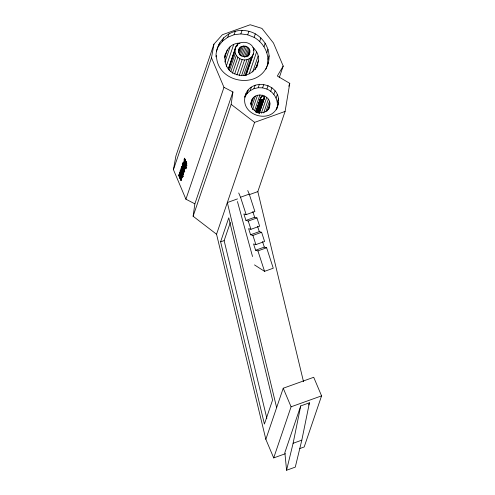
<?xml version="1.0" encoding="UTF-8"?>
<svg xmlns="http://www.w3.org/2000/svg" width="495" height="495" viewBox="0 0 495 495"><rect width="100%" height="100%" fill="white"/><g stroke="black" fill="none" stroke-linecap="round" stroke-linejoin="round"><path stroke-width="0.74" d="M263.959 99.173C255.921 101.735 264.738 90.993 263.959 99.173L259.269 112.953M239.079 48.986C235.756 56.127 248.601 60.099 249.839 52.303C251.002 44.94 238.782 43.622 238.336 51.171M184.629 168.43L182.698 163.833L184.845 169.129L184.431 167.595M269.701 105.98C272.386 94.774 253.638 90.325 251.268 101.723C248.583 112.928 267.331 117.377 269.701 105.98L268.717 108.881M179.92 177.965L179.821 177.556M215.962 56.876C215.87 39.569 232.025 26.798 248.892 31.315C263.458 34.799 273.37 51.69 267.232 65.804L267.937 59.282L269.132 55.786M228.517 69.807L234.958 50.867C234.717 37.589 256.899 40.807 253.514 53.404L246.083 75.252M285.312 453.742L273.698 457.912L265.846 439.331L216.55 234.246L193.118 216.253L194.869 203.822L232.928 91.952L223.975 87.337L211.489 57.785L213.951 44.148L222.385 34.737L250.198 24.75L261.935 28.413L273.469 43.022L283.208 66.07L279.223 77.771M193.118 216.253L231.177 104.383L232.928 91.952M257.734 191.862L285.095 111.425L289.773 83.346L277.324 76.013L283.208 66.07M240.019 43.084C221.81 43.207 219.557 69.814 236.61 74.448C252.728 80.642 266.681 58.769 252.871 47.576M194.869 203.822L185.916 199.207L173.429 169.655L175.892 156.018L213.951 44.148M286.568 470.25L293.102 443.285L300.725 405.925L309.437 402.8L301.814 440.16L295.28 467.125L286.568 470.25L284.866 452.541L300.725 405.925M245.996 93.71C236.987 115.706 274.725 126.578 278.481 102.948C281.154 82.578 248.837 76.744 244.802 97.206L246.999 93.605L248.187 90.109M276.352 109.822L278.481 102.948M173.429 169.655L211.489 57.785M216.501 51.109L219.601 42.892M218.406 46.388L222.441 41.19L223.635 37.694M181.059 168.114L183.367 173.473M181.609 166.499L183.942 171.771M182.203 164.755L184.511 170.113M184.227 158.808L186.949 165.472M180.978 168.795L181.288 169.408M181.789 166.413L182.098 167.025M183.633 160.999L183.942 161.611M179.029 175.935L179.895 177.618M182.921 164.476L183.565 165.992M184.585 160.924L184.097 159.668L186.244 165.008L186.095 164.253M179.858 175.063L181.523 178.893M181.541 170.119L183.187 174.005M182.352 167.743L183.992 171.629M182.513 167.267L184.245 170.886M183.936 163.084L185.6 166.908M185.198 164.34L185.953 166.072L184.381 161.772L185.705 165.429L185.415 164.847M179.933 176.065L179.728 175.453L179.926 175.923M184.425 162.867L184.264 162.125L185.309 164.705M182.383 169.476C180.644 164.55 184.109 174.37 183.243 171.078M222.441 41.19L227.78 37.218L228.975 33.722M182.624 170.051L182.971 170.54M183.806 166.567L184.27 167.322M184.456 165.033L183.558 163.127M180.149 178.59L178.819 175.273L180.966 180.52M180.687 177.136L181.448 179.227L181.38 178.782M182.531 171.715L183.323 173.801L181.615 169.729L182.383 171.357M183.082 170.101L183.082 170.8M184.691 165.59L184.579 165.905L183.237 162.249L185.421 167.428M182.098 174.983L182.513 175.972M181.077 178.973L181.257 179.92L180.168 177.142M181.151 179.97L179.45 176.084L179.623 176.727M181.665 178.466L179.592 172.953L181.758 178.194L179.784 174.005M183.206 173.943L181.455 170.2L181.628 170.843M184.016 171.567L183.899 171.913L181.628 166.444M184.177 171.097L183.93 170.88L184.097 171.511L182.395 167.397L182.717 168.343M184.623 169.779L183.503 167.118M185.662 166.716L184.505 163.969M186.095 165.448L185.031 162.923M224.414 56.733L225.404 53.831M224.532 58.014L227.242 50.051M227.78 37.218L234.061 34.73L235.255 31.235M224.891 62.098L230.064 46.883M226.277 66.281L233.671 44.55M228.288 68.935L235.224 48.541M228.678 68.23L236.115 46.381M234.061 34.73L240.855 33.914L242.043 30.418M236.833 46.109L237.817 43.214M237.068 45.985L237.563 44.531M229.389 70.68L235.335 53.2L234.958 50.867M185.916 199.207L223.975 87.337M230.874 71.41L236.325 55.384L235.335 53.2M238.355 52.173L239.84 47.805M238.918 52.687L240.904 46.864M232.415 73.291L237.866 57.265L236.325 55.384M239.221 54.964L242.191 46.221M240.403 55.397L243.62 45.93M240.855 33.914L247.698 34.811L248.892 31.315M234.642 74.015L239.846 58.719L237.866 57.265M241.628 56.201L245.099 46.004M243.045 56.634L246.516 46.437M236.938 74.937L242.142 59.641C246.819 60.947 252.277 58.224 253.514 53.404M244.307 57.408L247.778 47.211M239.376 75.271L244.579 59.975M245.823 56.999L248.799 48.256M247.036 56.795L249.511 49.512M267.937 59.282C267.492 50.15 262.01 41.865 254.127 37.366L255.315 33.87M248.131 55.991L249.87 50.892M241.56 75.723L247.011 59.697M248.601 55.947L249.839 52.303M243.559 75.574L249.257 58.825M253.267 50.682L254.009 48.51M244.982 75.624L251.175 57.414M245.935 75.228L252.623 55.564M259.702 41.407L260.89 37.911M249.177 73.774L256.571 52.043M252.691 71.992L258.112 56.053M255.321 69.696L258.526 60.279M256.8 67.32L257.79 64.424M264.039 46.654L265.227 43.158M246.999 93.605L250.111 90.703L251.305 87.207M250.111 90.703L253.935 88.698L255.123 85.202M266.848 52.755L268.043 49.259M250.6 103.876L252.079 99.526M250.996 104.878L253.459 97.633M251.627 107.025L255.321 96.16M253.935 88.698L258.198 87.726L259.392 84.23M252.605 109.698L257.536 95.207M254.529 110.787L259.949 94.848M258.198 87.726L262.622 87.85L263.81 84.354M255.797 111.777L260.729 97.274M255.915 111.499L260.976 96.872M255.915 111.969L260.599 98.189M256.391 111.059L261.082 97.28M256.039 112.427L260.723 98.647M256.528 112.117L260.97 99.068M261.904 96.55L262.399 95.102M256.874 112.464L261.317 99.408M257.301 112.712L261.737 99.662M257.771 112.854L262.214 99.798M216.55 234.246L254.609 122.37L285.095 111.425M258.266 112.872L262.709 99.817M258.743 112.767L263.179 99.712M277.293 106.444C278.196 99.105 273.599 91.934 266.904 89.069L268.092 85.573M259.027 112.625L264.72 95.95M258.922 113.268L263.606 99.495M259.157 113.083L264.336 97.855M259.269 113.281L264.33 98.326M261.329 113.275L266.749 97.342M270.74 91.29L271.928 87.794M263.674 112.934L268.358 99.173M220.609 241.801L228.764 217.837L272.572 400.078L264.417 424.048L220.609 241.801L224.136 240.657L230.317 222.503M265.976 111.462L269.422 101.32M267.418 110.886L269.88 103.647M268.401 109.624L268.89 108.176M273.884 94.372L275.072 90.876M276.111 98.097L277.299 94.601M277.274 102.218L278.462 98.722M276.878 108.399L277.355 107M288.777 86.272L289.773 83.346M265.846 439.331L283.233 388.229L313.719 377.283L321.571 395.864L304.184 446.966L299.828 448.532M273.698 457.912L291.079 406.803L283.233 388.229M308.694 404.984L309.437 402.8M268.42 62.308C261.249 90.56 216.903 83.896 216.439 55.477M265.871 69.176L266.96 66.478M238.726 192.976L240.533 197.227L249.245 194.102L254.876 211.495L246.17 214.626L243.849 213.97L245.941 220.417L248.255 221.073L256.967 217.949L259.64 226.184L250.928 229.309L248.608 228.653L250.588 234.76L252.908 235.416L261.614 232.291L264.596 241.48L255.884 244.604L253.564 243.955L255.599 250.235L257.92 250.891L266.632 247.766L273.259 268.216L264.547 271.34L254.486 264.905M237.495 198.903L227.335 202.548L276.631 407.639M249.109 194.733L257.821 191.602L303.503 381.67M245.941 220.417L254.653 217.293L256.967 217.949M250.588 234.76L259.3 231.635L261.614 232.291M255.599 250.235L264.311 247.11L266.632 247.766M291.079 406.803L321.571 395.864M293.102 443.285L301.814 440.16M262.622 87.85L266.904 89.069M247.698 34.811L254.127 37.366M239.846 58.719L242.142 59.641M231.177 104.383L254.609 122.37M185.173 166.53L184.35 164.192M185.396 167.062L183.849 163.164L184.01 163.777M185.198 161.846C182.754 155.925 186.046 163.443 184.864 161.048M184.264 164.105L184.103 163.802L184.245 164.328M180.236 174.209L180.626 174.952L179.833 173.126L181.684 177.513L180.749 175.36L181.3 176.449M183.348 164.229L182.841 163.158L185.099 168.572L183.416 164.272M183.385 166.945L182.896 165.936L183.472 167.155M182.884 168.405L182.661 167.966L182.717 168.337M181.795 171.604L181.306 170.596L183.026 174.71L181.442 170.41L183.039 174.438M180.025 176.814L179.537 175.805L180.112 177.018M184.932 162.793L184.647 162.199L184.796 162.756M185.322 160.498L185.681 161.197L184.715 158.926L185.916 161.778L185.798 161.321C189.406 170.478 182.179 152.07 185.186 160.293M183.156 170.8L183.874 172.186L182.141 168.114L182.933 169.742M180.508 173.962C179.246 171.01 180.984 175.83 180.848 174.766M185.285 160.609L184.394 158.703L185.179 160.881M184.845 161.123C182.562 155.22 188.044 167.947 185.743 163.282M185.842 163.096L185.291 162.007L186.225 164.161L184.981 161.085M181.201 176.635L181.906 178.033L180.44 174.438M185.142 163.294L184.388 161.562L184.567 162.205M184.697 164.526L183.942 162.824L184.14 163.455M183.292 168.727L182.797 167.632L182.946 168.195M182.203 171.932L181.708 170.837L181.857 171.394M180.539 176.777L179.772 175.15L181.288 179.586M180.199 177.816L179.704 176.721L179.858 177.284M247.735 190.556L249.245 194.102M237.445 201.527L252.543 256.552M185.476 161.475L186.398 163.511L184.629 159.279L186.64 164.086L185.551 161.24M184.363 161.834L185.978 165.8M184.214 162.267L186.423 167.749L185.774 166.054M184.128 171.233L182.531 167.211L182.717 167.644M180.248 172.637L182.111 177.154L180.056 171.586L181.207 174.661M180.143 176.987L181.244 179.697L181.071 179.283M180.143 174.116L179.636 172.606L180.712 175.088M180.069 176.152L181.238 178.652L181.077 178.07M180.353 176.133L179.933 174.902L180.124 175.583M184.431 169.42L184.61 170.051L183.521 167.279M184.443 163.826L184.27 163.263L185.712 166.58L184.022 162.626L184.375 164.012M184.202 168.875L184.363 169.432L183.744 167.799M180.842 178.745L181.009 179.295L180.39 177.662M252.79 211.557L254.653 217.293M257.536 226.209L259.3 231.635M262.505 241.523L264.311 247.11M240.533 197.227L246.17 214.626M248.255 221.073L250.928 229.309M252.908 235.416L255.884 244.604M257.92 250.891L264.547 271.34M224.136 240.657L266.861 418.399M183.008 165.608L184.722 169.698L183.008 165.608M183.707 172.415L181.554 167.273L183.707 172.415M182.599 174.351L180.929 170.391L182.599 174.351M182.853 174.927L180.687 169.791L182.853 174.927M178.794 174.772L181.065 180.242L178.794 174.772M180.192 170.657L182.364 176.653L180.192 170.657M180.483 170.342L182.581 175.781L180.483 170.342M181.337 167.824L183.447 173.231L181.337 167.824M183.088 162.638L185.235 167.972L183.088 162.638M183.546 164.235L183.942 165.299L183.546 164.235M183.837 163.375L186.064 168.752L183.837 163.375M180.458 176.69L179.988 175.694L180.458 176.69M182.302 171.27L181.832 170.274L182.302 171.27M182.853 169.655L182.383 168.659L182.853 169.655M185.192 162.775L184.722 161.778L186.213 165.305L184.48 161.24L185.192 162.775M182.674 170.936L181.622 168.566L182.674 170.936M184.771 167.124L185.161 168.195L184.771 167.124M183.045 175.737L183.119 176.542L183.045 175.737M184.629 171.091L184.697 171.895L184.629 171.091M181.993 177.73L179.759 172.291L181.993 177.73M182.779 166.345L184.474 170.41L182.779 166.345M180.885 173.12L182.129 176.09L180.885 173.12M182.216 175.7L181.003 172.811L182.216 175.7M183.868 170.886L183.249 169.259L183.868 170.886M182.779 174.092L182.16 172.458L182.779 174.092"/></g></svg>
